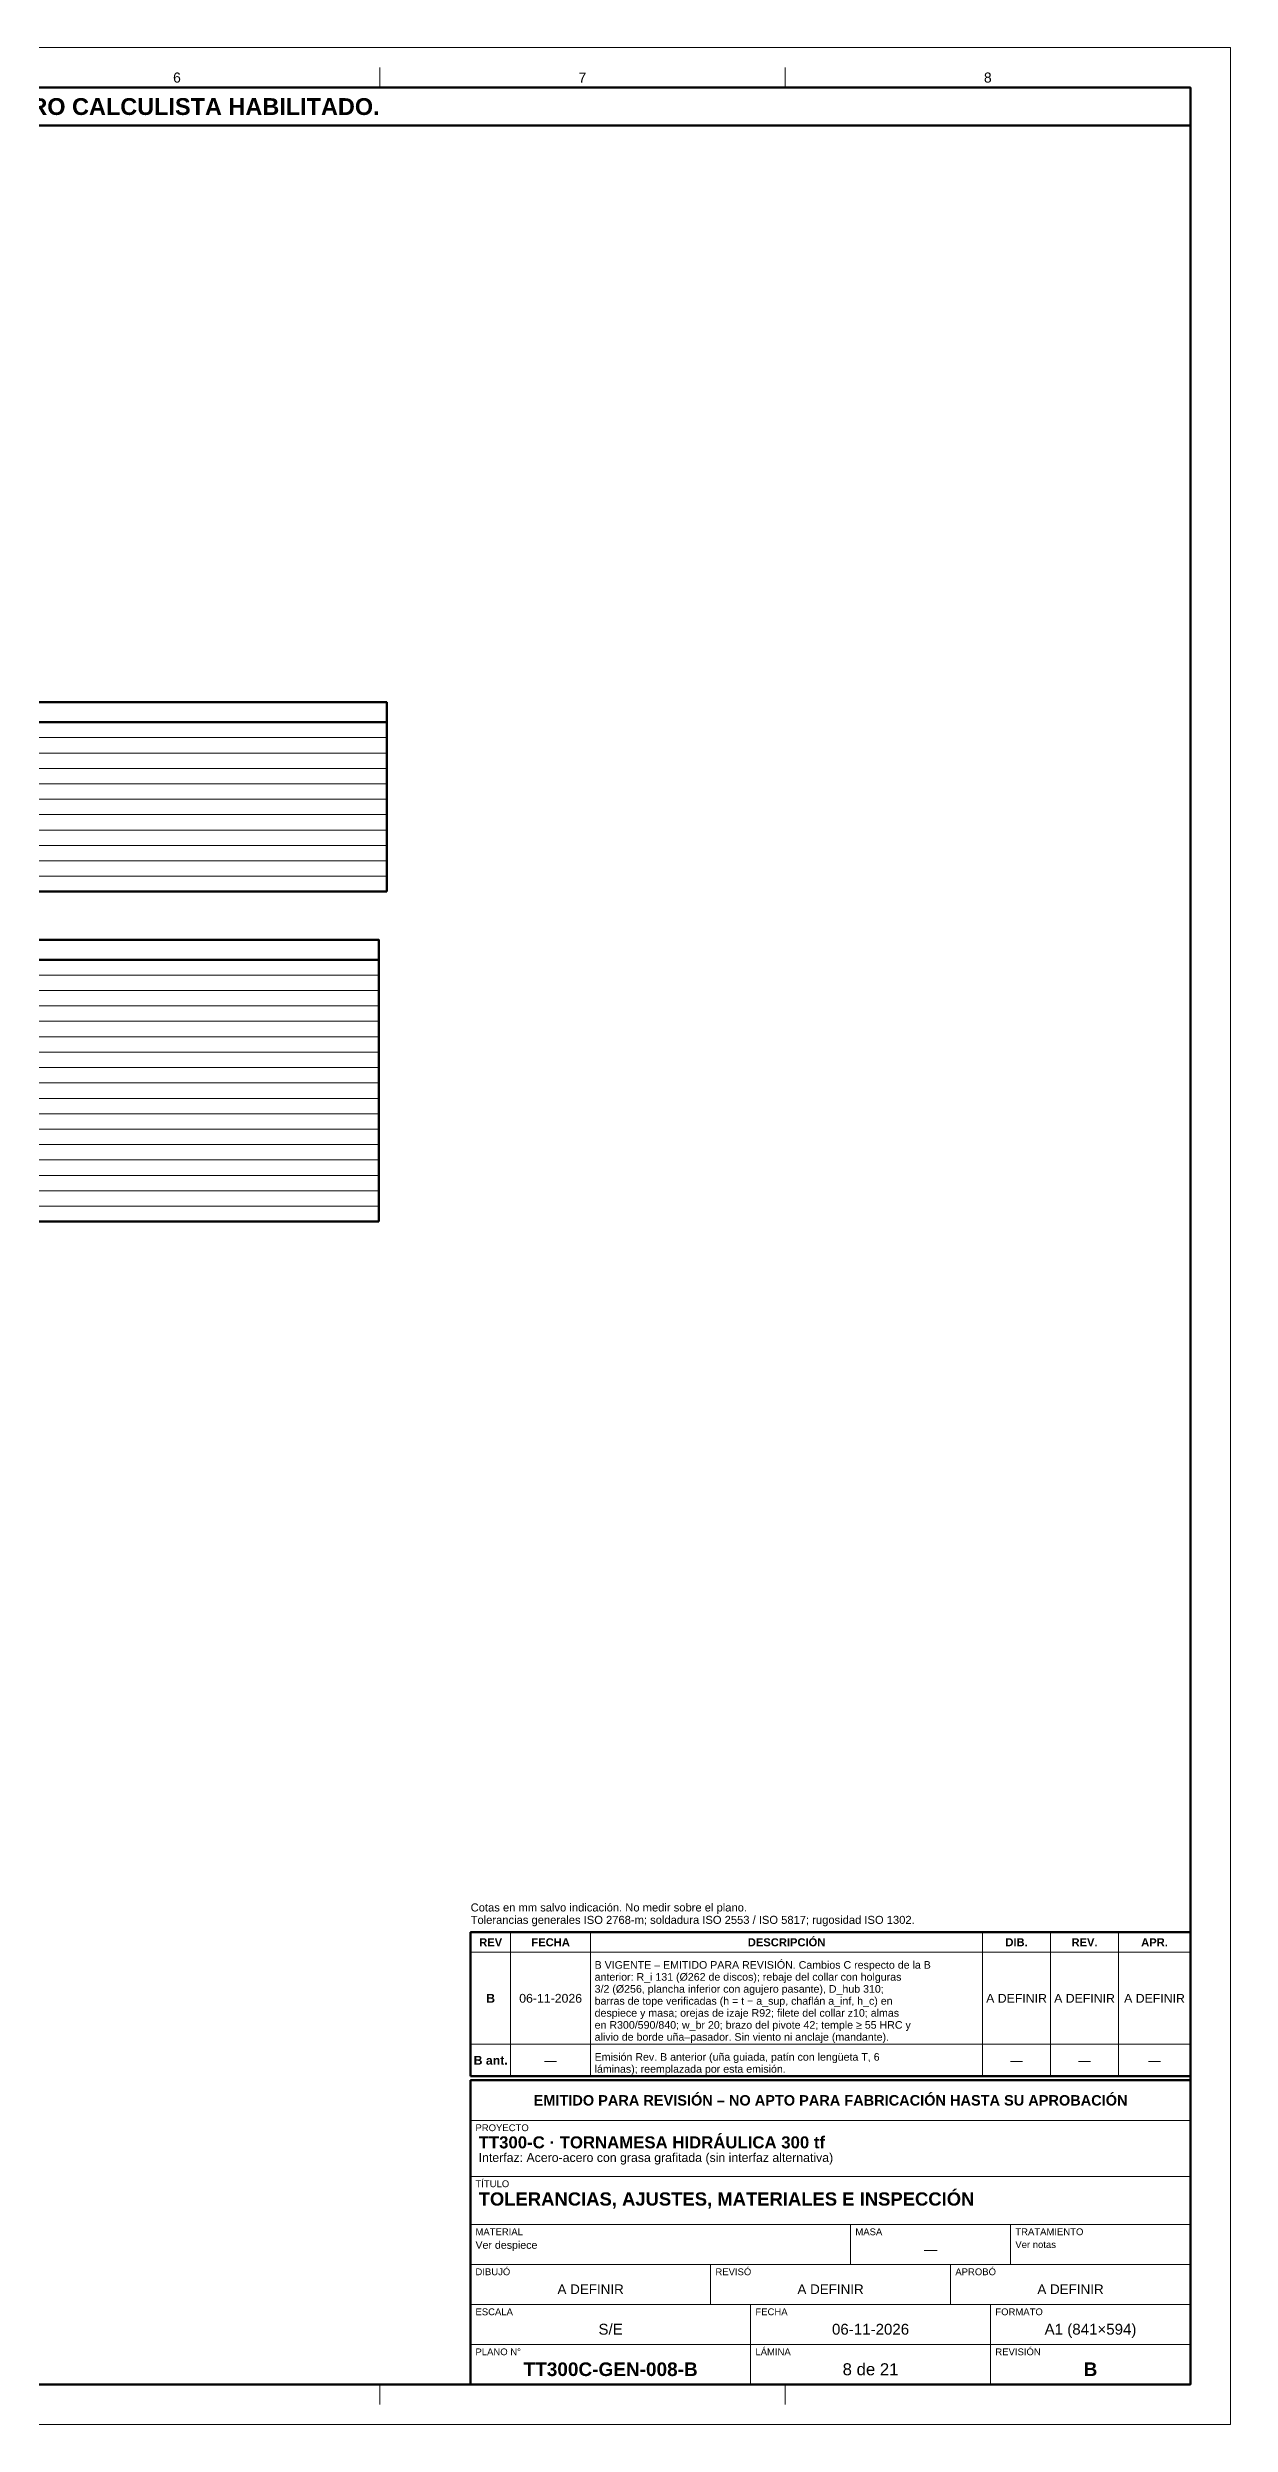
# Model space of a CAD drawing. Header units: millimetres. Extents: x 0 to 841, y 0 to 594.
# Drawn here: x 545 to 841, y 0 to 594 of the extents above; entities that cross this region are included whole.
import ezdxf
from ezdxf.enums import TextEntityAlignment as Align

# ---------------------------------------------------------------- set-up
doc = ezdxf.new("R2010")
doc.units = ezdxf.units.MM
for name, color, linetype, lineweight in [('FINA', 7, 'CONTINUOUS', 18), ('MARCO', 7, 'CONTINUOUS', 70), ('TXT', 7, 'CONTINUOUS', 25), ('VIS', 7, 'CONTINUOUS', 50)]:
    doc.layers.add(name, color=color, linetype=linetype, lineweight=lineweight)
doc.styles.add('STD', font='LiberationSans-Regular.ttf')
doc.styles.add('STDB', font='LiberationSans-Bold.ttf')

msp = doc.modelspace()

# ---------------------------------------------------------------- linework, layer by layer
at = {"layer": 'FINA'}
for p, q in [((628.25, 584), (628.25, 589)), ((729.625, 584), (729.625, 589)), ((30, 425.4), (630, 425.4)), ((30, 421.55), (630, 421.55)), ((30, 417.7), (630, 417.7)), ((30, 413.85), (630, 413.85)), ((30, 410), (630, 410)), ((30, 406.15), (630, 406.15)), ((30, 402.3), (630, 402.3)), ((30, 398.45), (630, 398.45)), ((30, 394.6), (630, 394.6)), ((30, 390.75), (630, 390.75)), ((30, 386.9), (630, 386.9)), ((30, 366.05), (628, 366.05)), ((30, 362.2), (628, 362.2)), ((30, 358.35), (628, 358.35)), ((30, 354.5), (628, 354.5)), ((30, 350.65), (628, 350.65)), ((30, 346.8), (628, 346.8)), ((30, 342.95), (628, 342.95)), ((30, 339.1), (628, 339.1)), ((30, 335.25), (628, 335.25)), ((30, 331.4), (628, 331.4)), ((30, 327.55), (628, 327.55)), ((30, 323.7), (628, 323.7)), ((30, 319.85), (628, 319.85)), ((30, 316), (628, 316)), ((30, 312.15), (628, 312.15)), ((30, 308.3), (628, 308.3)), ((30, 304.45), (628, 304.45)), ((661, 87), (661, 123)), ((681, 87), (681, 123)), ((779, 87), (779, 123)), ((796, 87), (796, 123)), ((813, 87), (813, 123)), ((651, 118), (831, 118)), ((651, 95), (831, 95)), ((651, 87), (831, 87)), ((651, 86), (831, 86)), ((651, 76), (831, 76)), ((651, 62), (831, 62)), ((651, 50), (831, 50)), ((746, 40), (746, 50)), ((786, 40), (786, 50)), ((651, 40), (831, 40)), ((711, 30), (711, 40)), ((771, 30), (771, 40)), ((651, 30), (831, 30)), ((721, 20), (721, 30)), ((781, 20), (781, 30)), ((651, 20), (831, 20)), ((721, 10), (721, 20)), ((781, 10), (781, 20)), ((628.25, 10), (628.25, 5)), ((729.625, 10), (729.625, 5))]:
    msp.add_line(p, q, dxfattribs=at)
msp.add_lwpolyline([(0, 0), (841, 0), (841, 594), (0, 594)], close=True, dxfattribs=at)
at = {"layer": 'MARCO'}
for points in [[(20, 10), (831, 10), (831, 584), (20, 584)], [(20, 574.5), (831, 574.5), (831, 584), (20, 584)], [(651, 87), (831, 87), (831, 123), (651, 123)], [(651, 10), (831, 10), (831, 86), (651, 86)]]:
    msp.add_lwpolyline(points, close=True, dxfattribs=at)
at = {"layer": 'VIS'}
for p, q in [((630, 430.4), (630, 383.05)), ((30, 383.05), (630, 383.05)), ((628, 371.05), (628, 300.6)), ((30, 300.6), (628, 300.6))]:
    msp.add_line(p, q, dxfattribs=at)
for points in [[(30, 425.4), (630, 425.4), (630, 430.4), (30, 430.4)], [(30, 366.05), (628, 366.05), (628, 371.05), (30, 371.05)]]:
    msp.add_lwpolyline(points, close=True, dxfattribs=at)

# ---------------------------------------------------------------- texts
at = {"layer": 'TXT'}
for s, height, style, p in [('ESTOS PLANOS NO SON VÁLIDOS PARA FABRICACIÓN HASTA SU REVISIÓN Y APROBACIÓN POR UN INGENIERO CALCULISTA HABILITADO.', 4.2, 'STDB', (425.5, 579.25)), ('6', 2.5, 'STD', (577.562, 586.5)), ('7', 2.5, 'STD', (678.938, 586.5)), ('8', 2.5, 'STD', (780.312, 586.5)), ('REV', 2, 'STDB', (656, 120.5)), ('FECHA', 2, 'STDB', (671, 120.5)), ('DESCRIPCIÓN', 2, 'STDB', (730, 120.5)), ('DIB.', 2, 'STDB', (787.5, 120.5)), ('REV.', 2, 'STDB', (804.5, 120.5)), ('APR.', 2, 'STDB', (822, 120.5)), ('B', 2.2, 'STDB', (656, 106.5)), ('06-11-2026', 2.2, 'STD', (671, 106.5)), ('A DEFINIR', 2.2, 'STD', (787.5, 106.5)), ('A DEFINIR', 2.2, 'STD', (804.5, 106.5)), ('A DEFINIR', 2.2, 'STD', (822, 106.5)), ('B ant.', 2.2, 'STDB', (656, 91)), ('—', 2.2, 'STD', (671, 91)), ('—', 2.2, 'STD', (787.5, 91)), ('—', 2.2, 'STD', (804.5, 91)), ('—', 2.2, 'STD', (822, 91)), ('EMITIDO PARA REVISIÓN – NO APTO PARA FABRICACIÓN HASTA SU APROBACIÓN', 2.6, 'STDB', (741, 81)), ('—', 2.4, 'STD', (766, 43.8)), ('A DEFINIR', 2.4, 'STD', (681, 33.8)), ('A DEFINIR', 2.4, 'STD', (741, 33.8)), ('A DEFINIR', 2.4, 'STD', (801, 33.8)), ('S/E', 2.7, 'STD', (686, 23.8)), ('06-11-2026', 2.7, 'STD', (751, 23.8)), ('A1 (841×594)', 2.7, 'STD', (806, 23.8)), ('TT300C-GEN-008-B', 3.4, 'STDB', (686, 13.8)), ('8 de 21', 3, 'STD', (751, 13.8)), ('B', 3.4, 'STDB', (806, 13.8))]:
    msp.add_text(s, height=height, dxfattribs=dict(at, style=style)).set_placement(p, align=Align.MIDDLE_CENTER)
at = {"layer": 'TXT', "style": 'STD'}
for s, p in [('Tolerancias generales ISO 2768-m; soldadura ISO 2553 / ISO 5817; rugosidad ISO 1302.', (651, 124.5)), ('Cotas en mm salvo indicación. No medir sobre el plano.', (651, 127.6))]:
    msp.add_text(s, height=2, dxfattribs=at).set_placement(p, align=Align.BOTTOM_LEFT)
at = {"layer": 'TXT'}
for s, height, style, p in [('anterior: R_i 131 (Ø262 de discos); rebaje del collar con holguras', 1.9, 'STD', (682, 112.8)), ('B VIGENTE – EMITIDO PARA REVISIÓN. Cambios C respecto de la B', 1.9, 'STD', (682, 115.8)), ('3/2 (Ø256, plancha inferior con agujero pasante), D_hub 310;', 1.9, 'STD', (682, 109.8)), ('barras de tope verificadas (h = t − a_sup, chaflán a_inf, h_c) en', 1.9, 'STD', (682, 106.8)), ('despiece y masa; orejas de izaje R92; filete del collar z10; almas', 1.9, 'STD', (682, 103.8)), ('en R300/590/840; w_br 20; brazo del pivote 42; temple ≥ 55 HRC y', 1.9, 'STD', (682, 100.8)), ('alivio de borde uña–pasador. Sin viento ni anclaje (mandante).', 1.9, 'STD', (682, 97.8)), ('láminas); reemplazada por esta emisión.', 1.9, 'STD', (682, 89.8)), ('Emisión Rev. B anterior (uña guiada, patín con lengüeta T, 6', 1.9, 'STD', (682, 92.8)), ('PROYECTO', 1.7, 'STD', (652.2, 75)), ('TT300-C · TORNAMESA HIDRÁULICA 300 tf', 3, 'STDB', (653, 72)), ('Interfaz: Acero-acero con grasa grafitada (sin interfaz alternativa)', 2.2, 'STD', (653, 67.8)), ('TÍTULO', 1.7, 'STD', (652.2, 61)), ('TOLERANCIAS, AJUSTES, MATERIALES E INSPECCIÓN', 3.3, 'STDB', (653, 58)), ('MATERIAL', 1.7, 'STD', (652.2, 49)), ('MASA', 1.7, 'STD', (747.2, 49)), ('TRATAMIENTO', 1.7, 'STD', (787.2, 49)), ('Ver despiece', 1.9, 'STD', (652.2, 45.8)), ('Ver notas', 1.7, 'STD', (787.2, 45.8)), ('DIBUJÓ', 1.7, 'STD', (652.2, 39)), ('REVISÓ', 1.7, 'STD', (712.2, 39)), ('APROBÓ', 1.7, 'STD', (772.2, 39)), ('ESCALA', 1.7, 'STD', (652.2, 29)), ('FECHA', 1.7, 'STD', (722.2, 29)), ('FORMATO', 1.7, 'STD', (782.2, 29)), ('PLANO N°', 1.7, 'STD', (652.2, 19)), ('LÁMINA', 1.7, 'STD', (722.2, 19)), ('REVISIÓN', 1.7, 'STD', (782.2, 19))]:
    msp.add_text(s, height=height, dxfattribs=dict(at, style=style)).set_placement(p, align=Align.TOP_LEFT)

doc.saveas('drawing.dxf')
